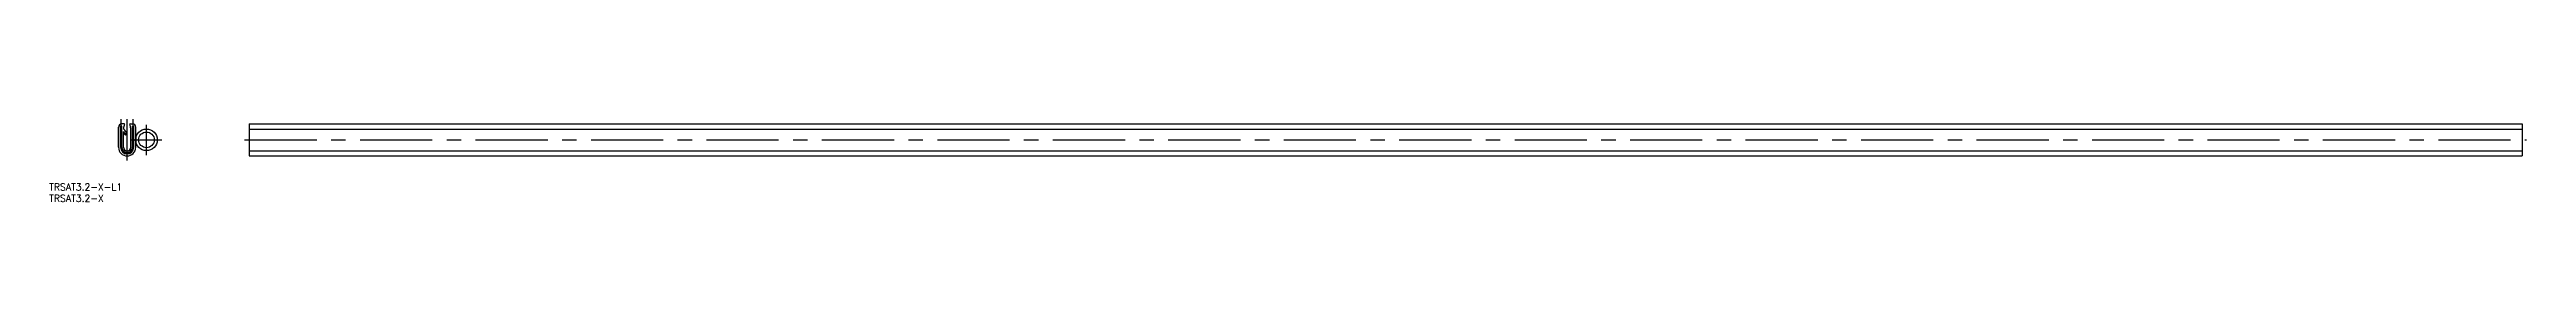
# Model space of a CAD drawing. Extents: x -34 to 1056, y -24 to 12.
import ezdxf

# ---------------------------------------------------------------- set-up
doc = ezdxf.new("R2010")
doc.units = 0
doc.linetypes.add('CENTER', pattern=[50.8, 31.75, -6.35, 6.35, -6.35])
doc.layers.get('0').update_dxf_attribs({"linetype": 'CONTINUOUS'})
doc.layers.add('CENTER', color=1, linetype='CENTER')
doc.styles.get("Standard").update_dxf_attribs({"font": 'txt.shx', "height": 3, "bigfont": 'bigfont.shx'})

# ---------------------------------------------------------------- blocks, each defined once
blk = doc.blocks.new('*U7')
at = {"color": 7, "linetype": 'CONTINUOUS'}
blk.add_text('TRSAT3.2-X-L1', height=3, dxfattribs=at).set_placement((-34.3, -19))
blk = doc.blocks.new('*U8')
at = {"color": 7, "linetype": 'CONTINUOUS'}
blk.add_text('TRSAT3.2-X', height=3, dxfattribs=at).set_placement((-34.3, -24))

msp = doc.modelspace()

# ---------------------------------------------------------------- linework, layer by layer
at = {"color": 7, "linetype": 'CONTINUOUS'}
for p, q in [((-3.8, 0), (-3.8, 8.9)), ((-2.3, 9.4), (-2.9, 9.4)), ((-2.9, 0), (-2.9, 9.4)), ((-1.3, 10.4), (-2.3, 10.4)), ((-2.3, 0), (-2.3, 9.4)), ((-1.6, 0), (-1.6, 7)), ((-1.6, 0), (-1.6, 7)), ((1.3, 10.4), (2.3, 10.4)), ((1.6, 0), (1.6, 8.4)), ((1.6, 0), (1.6, 7)), ((1.6, 0), (1.6, 7)), ((2.3, 0), (2.3, 9.4)), ((2.3, 9.4), (2.9, 9.4)), ((2.9, 0), (2.9, 9.4)), ((3.8, 0), (3.8, 8.9)), ((3.8, 5.3), (3.8, 1.3)), ((53.7, 10.4), (1053.7, 10.4)), ((53.7, 10.4), (53.7, -3.8)), ((53.7, 8), (1053.7, 8)), ((1053.7, 10.4), (1053.7, -3.8)), ((53.7, -1.5), (1053.7, -1.5)), ((53.7, -3.8), (1053.7, -3.8))]:
    msp.add_line(p, q, dxfattribs=at)
for radius in [4.75, 3.45]:
    msp.add_circle((8.5, 3.3), radius, dxfattribs=at)
for centre, radius, start, end in [((-2.3, 8.9), 1.5, 90, 180), ((0, 0), 3.8, 180, 0), ((0, 0), 2.9, 180, 0), ((0, 0), 2.3, 180, 0), ((6.8, 6.8), 8.58, 158.1048, 169.5705), ((-1.1, 8.4), 0.5, 180, 220.7151), ((-1.6, 7), 0.05, 35.6652, 180), ((0, 0), 1.6, 180, 0), ((-3, 5.9), 2.65, 355.686, 54.2961), ((-2.6, 5.7), 1.64, 359.8526, 48.6873), ((-1.4, 10.2), 0.25, 335.2971, 85.468), ((-0.7, 5.7), 0.285, 179.8526, 355.686), ((1.4, 10.2), 0.25, 94.532, 204.7029), ((-6.8, 6.8), 8.58, 10.4295, 21.8952), ((2.3, 8.9), 1.5, 0, 90)]:
    msp.add_arc(centre, radius, start, end, dxfattribs=at)
at = {"color": 1, "linetype": 'CENTER'}
msp.add_arc((0, 0), 2.6, 180, 0, dxfattribs=at)
at = {"layer": 'CENTER', "color": 1, "linetype": 'CENTER'}
for p, q in [((-2.6, 0), (-2.6, 12.4)), ((0, -5.8), (0, 12.4)), ((2.6, 0), (2.6, 12.4)), ((1.8, 3.3), (15.3, 3.3)), ((8.5, -3.5), (8.5, 10)), ((51.7, 3.3), (1055.7, 3.3))]:
    msp.add_line(p, q, dxfattribs=at)

# ---------------------------------------------------------------- block references
at = {"color": 7, "linetype": 'CONTINUOUS'}
for name in ['*U7', '*U8']:
    msp.add_blockref(name, (0, 0), dxfattribs=at)

doc.saveas('drawing.dxf')
